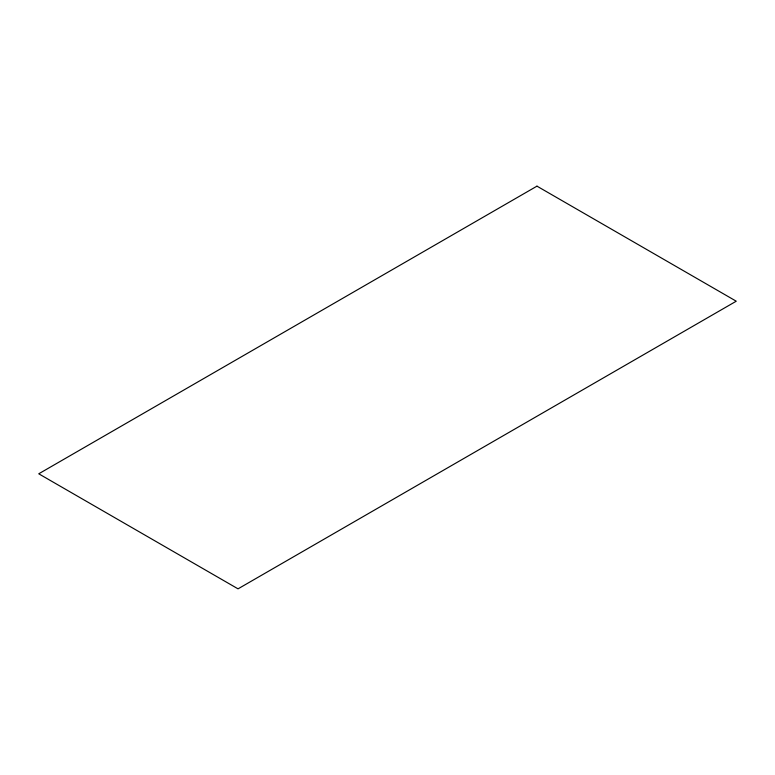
<?xml version="1.0" encoding="UTF-8"?>
<svg xmlns="http://www.w3.org/2000/svg" width="775" height="775" viewBox="0 0 775 775"><rect width="100%" height="100%" fill="white"/><g stroke="black" fill="none" stroke-linecap="round" stroke-linejoin="round"><path stroke-width="1.16" d="M536.968 186.155L38.75 473.796L238.032 588.845L736.25 301.204L536.968 186.155"/></g></svg>
